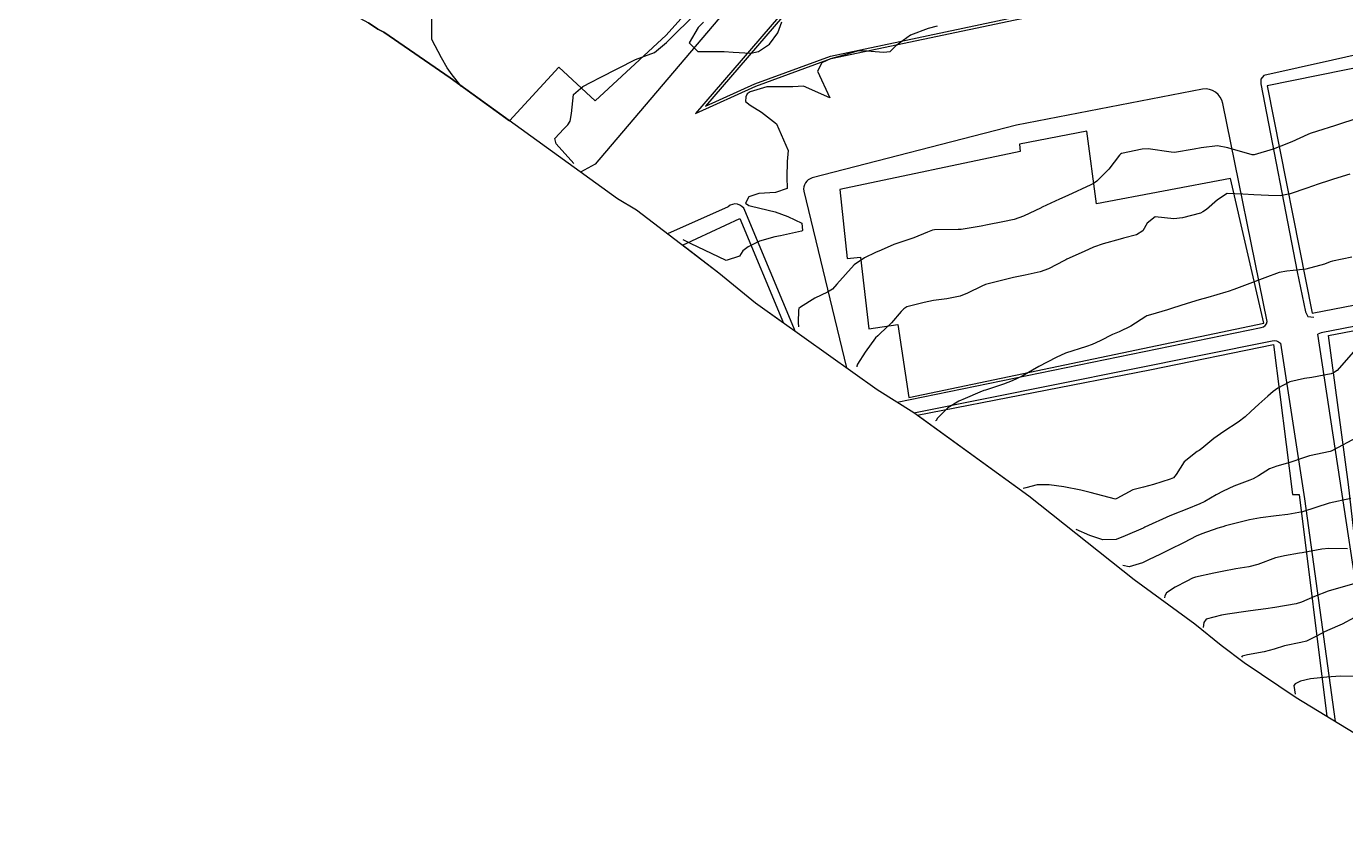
# Model space of a CAD drawing. Header units: metres. Extents: x 318500 to 325275, y 7408834 to 7428799.
# Drawn here: x 320691.2 to 320790.5, y 7409536.4 to 7409595.9 of the extents above; entities that cross this region are included whole.
import ezdxf

# ---------------------------------------------------------------- set-up
doc = ezdxf.new("R2010")
doc.units = ezdxf.units.M
doc.header["$MEASUREMENT"] = 0
for name, color, linetype in [('Area', 45, 'Continuous'), ('Area Verde e de Lazer', 93, 'Continuous'), ('Curvas de Nivel 1m', 11, 'Continuous'), ('Curvas de Nivel 5m', 15, 'Continuous'), ('Edificações', 30, 'Continuous'), ('Vias Primárias', 230, 'Continuous'), ('Vias Secundárias', 230, 'Continuous')]:
    doc.layers.add(name, color=color, linetype=linetype)

msp = doc.modelspace()

# ---------------------------------------------------------------- linework, layer by layer
at = {"layer": 'Area'}
msp.add_lwpolyline([(320791.176, 7409542.712), (320786.809, 7409545.383), (320782.885, 7409548.003), (320781.155, 7409549.317), (320779.181, 7409550.927), (320774.61, 7409554.254), (320766.667, 7409560.556), (320758.016, 7409566.839), (320755.262, 7409568.579), (320746.109, 7409575.08), (320743.332, 7409577.357), (320737.145, 7409582.105), (320735.704, 7409582.937), (320723.096, 7409592.057), (320718.117, 7409595.5), (320717.67, 7409595.731), (320716.956, 7409596.193)], dxfattribs=at)
at = {"layer": 'Area Verde e de Lazer'}
msp.add_lwpolyline([(320742.331, 7409589.927), (320746.058, 7409591.614), (320751.75, 7409593.695), (320765.619, 7409596.615), (320777.1, 7409598.965, 0.464954), (320777.872, 7409600.384), (320768.935, 7409629.828, 0.143083), (320767.917, 7409631.385), (320750.794, 7409612.477), (320756.438, 7409607.633), (320756.647, 7409607.215), (320755.174, 7409604.86)], format="xyb", close=True, dxfattribs=at)
at = {"layer": 'Curvas de Nivel 1m', "flags": 128}
for points, elevation in [([(320723.93, 7409591.43), (320723.249, 7409592.278), (320722.893, 7409592.818), (320722.465, 7409593.567), (320721.735, 7409594.94), (320721.725, 7409596.886)], 767), ([(320732.41, 7409585.61), (320731.096, 7409587.096), (320730.994, 7409587.483), (320731.671, 7409588.211), (320731.961, 7409588.52), (320732.136, 7409588.803), (320732.253, 7409589.369), (320732.383, 7409590.8), (320733.087, 7409591.411), (320733.714, 7409591.734), (320734.397, 7409592.093), (320735.73, 7409592.75), (320737.052, 7409593.426), (320737.744, 7409593.691), (320738.499, 7409593.968), (320739.407, 7409594.705), (320739.764, 7409595.086), (320741.38, 7409596.676)], 768), ([(320759.775, 7409595.943), (320759.104, 7409595.771), (320757.768, 7409595.267), (320756.677, 7409594.476), (320756.22, 7409594.016), (320755.752, 7409593.961), (320754.161, 7409594.099), (320753.753, 7409594.052), (320752.574, 7409593.702), (320751.744, 7409593.475), (320751.092, 7409593.198), (320750.759, 7409592.555), (320751.7, 7409590.54), (320749.713, 7409591.42), (320748.908, 7409591.382), (320747.712, 7409591.376), (320746.943, 7409591.37), (320745.706, 7409590.991), (320745.482, 7409590.845), (320745.366, 7409590.625), (320745.351, 7409590.28), (320745.694, 7409590.003), (320746.546, 7409589.465), (320747.68, 7409588.59), (320748.568, 7409586.581), (320748.471, 7409585.748), (320748.456, 7409584.582), (320748.479, 7409583.714), (320747.608, 7409583.425), (320746.342, 7409583.343), (320745.605, 7409583.098), (320745.35, 7409582.624), (320745.597, 7409582.451), (320745.809, 7409582.405), (320747.591, 7409581.961), (320748.538, 7409581.628), (320749.578, 7409581.117), (320749.637, 7409580.569), (320749.604, 7409580.535), (320749.569, 7409580.52), (320747.99, 7409580.16), (320747.562, 7409580.085), (320746.395, 7409579.77), (320745.551, 7409579.333), (320745.143, 7409579.029), (320744.886, 7409578.63), (320743.879, 7409578.303), (320741.194, 7409579.586), (320740.65, 7409579.87)], 768), ([(320742.186, 7409596.256), (320741.772, 7409595.835), (320741.092, 7409594.68), (320741.751, 7409594.046), (320742.387, 7409594.027), (320743.751, 7409594.047), (320744.404, 7409593.986), (320745.749, 7409593.91), (320746.334, 7409594.028), (320747.148, 7409594.599), (320747.768, 7409595.435), (320748.08, 7409596.284)], 768), ([(320791.691, 7409589.083), (320790.303, 7409588.638), (320789.684, 7409588.444), (320788.415, 7409588.049), (320787.859, 7409587.875), (320787.676, 7409587.802), (320786.492, 7409587.248), (320785.662, 7409586.9), (320785.065, 7409586.683), (320783.652, 7409586.257), (320783.501, 7409586.264), (320781.66, 7409586.797), (320780.879, 7409586.93), (320779.66, 7409586.798), (320779.135, 7409586.691), (320777.654, 7409586.447), (320777.394, 7409586.454), (320775.657, 7409586.703), (320775.202, 7409586.68), (320773.652, 7409586.359), (320773.573, 7409586.32), (320773.506, 7409586.242), (320772.714, 7409585.174), (320771.795, 7409584.267), (320771.619, 7409584.143), (320771.348, 7409584.004), (320769.609, 7409583.203), (320768.985, 7409582.927), (320767.692, 7409582.319), (320767.632, 7409582.287), (320767.599, 7409582.273), (320766.29, 7409581.639), (320765.586, 7409581.401), (320764.731, 7409581.214), (320763.579, 7409580.977), (320763.083, 7409580.88), (320761.574, 7409580.642), (320761.346, 7409580.631), (320759.573, 7409580.62), (320759.418, 7409580.587), (320759.056, 7409580.438), (320758.009, 7409580.008), (320757.561, 7409579.854), (320756.521, 7409579.505), (320755.549, 7409579.093), (320755.136, 7409578.897), (320754.313, 7409578.498), (320753.535, 7409577.971), (320752.211, 7409576.53), (320751.904, 7409576.144), (320751.511, 7409575.908), (320750.574, 7409575.479), (320749.494, 7409574.802), (320749.367, 7409574.687), (320749.328, 7409574.562), (320749.32, 7409573.645), (320749.34, 7409573.32)], 767), ([(320790.84, 7409584.804), (320789.626, 7409584.426), (320789.326, 7409584.333), (320788.476, 7409584.047), (320787.617, 7409583.748), (320786.364, 7409583.321), (320785.611, 7409583.178), (320784.715, 7409583.197), (320783.611, 7409583.248), (320782.795, 7409583.305), (320781.612, 7409583.34), (320780.873, 7409582.882), (320780.049, 7409582.156), (320779.793, 7409581.962), (320779.596, 7409581.872), (320778.261, 7409581.509), (320777.589, 7409581.451), (320776.203, 7409581.599), (320775.583, 7409581.12), (320775.256, 7409580.541), (320774.776, 7409580.228), (320773.817, 7409579.986), (320773.565, 7409579.921), (320772.265, 7409579.554), (320771.556, 7409579.305), (320770.839, 7409578.993), (320769.541, 7409578.397), (320769.477, 7409578.364), (320769.361, 7409578.302), (320768.166, 7409577.682), (320767.531, 7409577.449), (320766.396, 7409577.204), (320765.527, 7409577.02), (320763.71, 7409576.565), (320763.521, 7409576.521), (320763.412, 7409576.49), (320763.144, 7409576.384), (320762.059, 7409575.848), (320761.508, 7409575.628), (320760.502, 7409575.419), (320759.503, 7409575.29), (320758.789, 7409575.152), (320757.495, 7409574.814), (320757.278, 7409574.678), (320757.077, 7409574.464), (320756.327, 7409573.622), (320755.464, 7409572.774), (320755.306, 7409572.639), (320755.141, 7409572.485), (320754.36, 7409571.407), (320753.777, 7409570.505), (320753.735, 7409570.358), (320753.73, 7409570.31)], 766), ([(320791.458, 7409571.803), (320789.897, 7409570.023), (320789.625, 7409569.84), (320789.436, 7409569.775), (320787.992, 7409569.491), (320787.43, 7409569.414), (320786.328, 7409569.169), (320785.419, 7409568.701), (320785.069, 7409568.432), (320784.673, 7409568.091), (320784.008, 7409567.494), (320783.392, 7409566.93), (320782.965, 7409566.537), (320782.444, 7409566.124), (320781.373, 7409565.435), (320780.602, 7409564.914), (320779.715, 7409564.156), (320779.505, 7409564.011), (320779.357, 7409563.927), (320778.374, 7409563.146), (320777.772, 7409562.183), (320777.567, 7409561.946), (320777.325, 7409561.831), (320776.078, 7409561.449), (320775.315, 7409561.249), (320774.498, 7409561.043), (320773.302, 7409560.377), (320773.196, 7409560.347), (320771.308, 7409560.831), (320770.583, 7409561.009), (320769.314, 7409561.262), (320768.206, 7409561.422), (320767.316, 7409561.416), (320766.455, 7409561.191), (320766.24, 7409561.13)], 764), ([(320791.37, 7409564.987), (320789.584, 7409564.027), (320789.442, 7409563.945), (320789.358, 7409563.918), (320787.808, 7409563.598), (320787.351, 7409563.46), (320786.321, 7409563.094), (320785.341, 7409562.829), (320784.798, 7409562.628), (320783.971, 7409562.1), (320783.568, 7409561.865), (320783.325, 7409561.771), (320782.127, 7409561.319), (320781.312, 7409560.944), (320780.787, 7409560.666), (320779.935, 7409560.154), (320779.506, 7409559.95), (320779.297, 7409559.873), (320778.824, 7409559.696), (320777.289, 7409559.074), (320775.424, 7409558.218), (320775.329, 7409558.17), (320775.279, 7409558.147), (320773.931, 7409557.572), (320773.266, 7409557.311), (320772.253, 7409557.268), (320771.274, 7409557.595), (320770.24, 7409558.05)], 763), ([(320790.919, 7409560.393), (320789.3, 7409560.03), (320787.293, 7409559.392), (320786.191, 7409559.171), (320785.29, 7409559.075), (320784.116, 7409558.925), (320783.287, 7409558.771), (320781.477, 7409558.332), (320781.281, 7409558.264), (320781.192, 7409558.23), (320780.899, 7409558.144), (320779.702, 7409557.727), (320779.271, 7409557.54), (320778.367, 7409557.07), (320777.255, 7409556.512), (320777.037, 7409556.41), (320776.581, 7409556.2), (320775.693, 7409555.764), (320775.24, 7409555.531), (320774.227, 7409555.238), (320773.75, 7409555.35)], 762), ([(320790.673, 7409556.594), (320789.259, 7409556.617), (320788.729, 7409556.567), (320787.253, 7409556.291), (320787.053, 7409556.262), (320785.927, 7409556.073), (320785.371, 7409555.956), (320785.247, 7409555.913), (320783.933, 7409555.406), (320783.237, 7409555.237), (320782.278, 7409555.081), (320781.231, 7409554.901), (320780.599, 7409554.776), (320779.225, 7409554.47), (320779.002, 7409554.384), (320778.588, 7409554.169), (320777.697, 7409553.701), (320777.045, 7409553.275), (320776.92, 7409553.054), (320776.9, 7409552.92)], 761), ([(320791.191, 7409551.432), (320790.26, 7409550.938), (320789.176, 7409550.454), (320788.892, 7409550.316), (320788.39, 7409550.042), (320787.575, 7409549.642), (320787.162, 7409549.545), (320785.926, 7409549.305), (320785.155, 7409549.056), (320784.394, 7409548.849), (320783.148, 7409548.616), (320782.751, 7409548.511), (320782.7, 7409548.45)], 759), ([(320791.13, 7409546.986), (320790.119, 7409547.005), (320789.129, 7409546.947), (320787.887, 7409546.808), (320787.126, 7409546.623), (320786.743, 7409546.445), (320786.642, 7409546.306), (320786.73, 7409545.65)], 758)]:
    msp.add_lwpolyline(points, dxfattribs=dict(at, elevation=elevation))
at = {"layer": 'Curvas de Nivel 5m', "flags": 128}
for points, elevation in [([(320790.996, 7409578.56), (320789.543, 7409578.25), (320789.371, 7409578.204), (320788.93, 7409578.039), (320787.536, 7409577.64), (320786.101, 7409577.507), (320785.533, 7409577.41), (320784.437, 7409577.004), (320783.525, 7409576.651), (320782.112, 7409576.131), (320781.679, 7409575.976), (320781.517, 7409575.923), (320780.157, 7409575.507), (320779.508, 7409575.334), (320778.599, 7409575.078), (320777.498, 7409574.704), (320777.111, 7409574.581), (320775.828, 7409574.215), (320775.572, 7409574.135), (320775.488, 7409574.088), (320774.35, 7409573.358), (320773.471, 7409572.941), (320772.984, 7409572.731), (320772.042, 7409572.261), (320771.457, 7409571.991), (320771.012, 7409571.833), (320769.45, 7409571.332), (320768.745, 7409571.009), (320767.44, 7409570.32), (320766.168, 7409569.599), (320765.423, 7409569.25), (320764.775, 7409569.005), (320763.413, 7409568.549), (320763.286, 7409568.507), (320762.987, 7409568.384), (320761.889, 7409567.909), (320761.4, 7409567.715), (320760.586, 7409567.218), (320759.811, 7409566.424), (320759.697, 7409566.267), (320759.663, 7409566.236), (320759.64, 7409566.23)], 765), ([(320791.22, 7409554), (320789.214, 7409553.42), (320788.178, 7409553.013), (320787.205, 7409552.588), (320786.805, 7409552.463), (320785.201, 7409552.18), (320784.525, 7409552.09), (320783.37, 7409551.935), (320783.197, 7409551.912), (320781.646, 7409551.681), (320781.192, 7409551.616), (320780.032, 7409551.307), (320779.85, 7409551.045), (320779.8, 7409550.68)], 760)]:
    msp.add_lwpolyline(points, dxfattribs=dict(at, elevation=elevation))
at = {"layer": 'Edificações'}
for points in [[(320727.58, 7409588.814), (320731.296, 7409592.85), (320734.032, 7409590.331), (320739.362, 7409595.256), (320749.473, 7409606.519), (320734.03, 7409619.493), (320734.253, 7409619.716), (320726.007, 7409626.654), (320717.89, 7409633.701), (320709.661, 7409640.612), (320697.573, 7409626.756), (320698.433, 7409625.974), (320693.504, 7409620.813), (320696.164, 7409618.623), (320693.504, 7409615.73), (320714.955, 7409598.181), (320714.558, 7409597.604), (320715.272, 7409597.112), (320716.956, 7409596.193), (320717.67, 7409595.731), (320718.117, 7409595.5), (320723.096, 7409592.057)], [(320784.633, 7409591.453), (320788.025, 7409574.338), (320802.281, 7409577.098), (320801.133, 7409582.731), (320801.499, 7409582.783), (320800.504, 7409588.064), (320799.356, 7409587.855), (320798.26, 7409594.219)], [(320752.447, 7409583.655), (320752.992, 7409578.458), (320753.992, 7409578.563), (320754.622, 7409573.172), (320756.825, 7409573.479), (320757.646, 7409567.986), (320784.369, 7409573.578), (320781.856, 7409584.486), (320771.773, 7409582.574), (320771.049, 7409588.052), (320765.972, 7409587.069), (320766.024, 7409586.5)], [(320740.593, 7409579.459), (320744.917, 7409581.477), (320748.203, 7409573.593), (320746.109, 7409575.08), (320743.332, 7409577.357)], [(320794.339, 7409540.295), (320792.172, 7409556.257), (320791.345, 7409556.182), (320790.743, 7409561.45), (320789.238, 7409572.653), (320802.997, 7409575.284), (320823.313, 7409567.086), (320824.067, 7409558.809), (320822.639, 7409558.583), (320823.616, 7409550.543), (320824.368, 7409545.114), (320820.609, 7409544.588), (320821.361, 7409538.651), (320810.077, 7409537.293), (320799.005, 7409536.363)], [(320758.278, 7409566.648), (320775.783, 7409570.075), (320785.097, 7409571.984), (320786.52, 7409560.689), (320787.042, 7409560.689), (320789.117, 7409543.971), (320786.809, 7409545.383), (320782.885, 7409548.003), (320781.155, 7409549.317), (320779.181, 7409550.927), (320774.61, 7409554.254), (320766.667, 7409560.556)]]:
    msp.add_lwpolyline(points, close=True, dxfattribs=at)
at = {"layer": 'Vias Primárias'}
for points in [[(320691.198, 7409619.942), (320693.044, 7409622.182), (320703.96, 7409634.923), (320709.111, 7409640.678, -0.222923), (320710.154, 7409641.121), (320733.919, 7409620.454), (320750.374, 7409606.805, -0.411403), (320750.515, 7409604.979), (320734.028, 7409585.554), (320732.912, 7409584.957)], [(320784.627, 7409573.701), (320781.293, 7409590.128, 0.397172), (320779.757, 7409591.212), (320765.741, 7409588.499), (320750.367, 7409584.52, 0.393955), (320749.735, 7409583.526), (320752.948, 7409570.223)], [(320749.115, 7409572.945), (320745.304, 7409582.075, 0.523347), (320744.033, 7409582.347), (320739.482, 7409580.312)]]:
    msp.add_lwpolyline(points, format="xyb", dxfattribs=at)
msp.add_lwpolyline([(320741.59, 7409589.372), (320746.134, 7409591.429), (320751.805, 7409593.502), (320765.659, 7409596.419), (320777.14, 7409598.769, 0.463002), (320778.061, 7409600.449), (320769.126, 7409629.886, 0.157235), (320767.896, 7409631.66), (320750.508, 7409612.459), (320756.277, 7409607.507), (320756.418, 7409607.226), (320755.012, 7409604.979)], format="xyb", close=True, dxfattribs=at)
for points in [[(320802.417, 7409576.75), (320802.856, 7409577.107), (320802.856, 7409577.895), (320799.53, 7409595.393), (320799.267, 7409595.568), (320789.551, 7409593.381), (320784.386, 7409592.244), (320784.158, 7409591.946), (320784.158, 7409591.593), (320786.896, 7409577.454), (320787.514, 7409574.452), (320787.691, 7409574.099), (320788.148, 7409574.037)], [(320785.619, 7409572.089), (320787.442, 7409560.356), (320789.747, 7409543.586)], [(320793.234, 7409541.228), (320788.428, 7409572.769)]]:
    msp.add_lwpolyline(points, dxfattribs=at)
at = {"layer": 'Vias Secundárias'}
msp.add_lwpolyline([(320802.917, 7409575.624), (320788.689, 7409572.856), (320788.428, 7409572.769)], dxfattribs=at)
for points in [[(320756.763, 7409567.631), (320784.179, 7409573.254, 0.299955), (320784.627, 7409573.701, 1.22659)], [(320758.016, 7409566.839), (320784.992, 7409572.268, -0.242981), (320785.619, 7409572.089, -2.522533)]]:
    msp.add_lwpolyline(points, format="xyb", dxfattribs=at)

doc.saveas('drawing.dxf')
